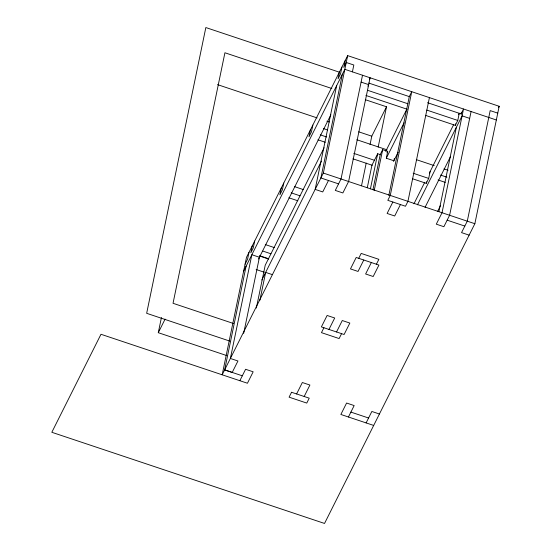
<?xml version="1.0" encoding="UTF-8"?>
<svg xmlns="http://www.w3.org/2000/svg" width="551" height="551" viewBox="0 0 551 551"><rect width="100%" height="100%" fill="white"/><g stroke="black" fill="none" stroke-linecap="round" stroke-linejoin="round"><path stroke-width="0.83" d="M226.847 355.615L158.289 332.694L161.422 317.562M242.316 375.803L224.636 369.9L246.118 266.161M248.956 252.461L247.537 259.314L245.078 264.211M252.234 245.925L250.815 252.778L253.274 247.881L254.693 241.028M243.666 333.383L259.431 257.262L251.855 254.727L230.373 358.46L237.949 360.995L232.212 372.428L224.636 369.893M256.346 308.043L265.217 265.224L324.126 147.758M281.313 187.939L279.894 194.792L282.353 189.888L283.772 183.042M259.9 300.192L265.651 272.387L272.469 274.667M310.399 129.953L308.98 136.806L311.439 131.903L312.858 125.056M336.64 85.674L315.158 189.399L322.734 191.934L328.472 180.501M339.478 71.967L338.059 78.814L340.518 73.917L341.937 67.064M342.378 74.233L320.896 177.966L338.569 183.876M345.215 60.534L343.796 67.38L346.248 62.483L353.825 65.018L352.406 71.864M347.667 55.63L246.497 257.358L222.177 374.797L323.347 173.069L347.667 55.63L499.178 106.281L474.859 223.713L324.532 523.45L51.822 432.287L100.978 334.278L247.433 383.241L253.164 371.808L245.588 369.273L239.857 380.707M362.51 75.239L341.028 178.979L335.29 190.412L342.867 192.946L348.604 181.506L370.086 77.774L369.384 79.172M361.504 185.79L366.208 163.089M370.038 144.596L371.78 136.187L386.52 106.784L365.299 99.69M367.269 187.767L371.953 165.176L377.683 153.743L380.713 154.755M378.165 147.138L386.52 106.784M370.41 188.883L377.683 153.743M372.931 189.723L380.211 154.59L382.67 149.686L387.718 151.373L386.299 158.227L393.875 160.761L394.344 158.474M374.177 190.68L382.67 149.686M388.848 195.316L409.29 96.604L411.749 91.7L390.266 195.44L387.808 200.337L405.481 206.246L407.94 201.342L429.422 97.61M412.375 178.696L426.24 183.325L426.557 181.802M426.24 183.325L428.699 178.428L430.117 171.575M425.964 115.524L455.319 125.339L455.636 123.817M438.913 211.536L456.359 127.288M455.319 125.339L457.778 120.442L459.197 113.589M461.373 112.383L461.056 113.905L463.515 109.008L442.033 212.741L436.296 224.174L443.872 226.709L449.609 215.276L471.091 111.536M158.289 332.694L165.093 319.125M243.659 271.064L344.836 69.33L496.341 119.98M258.55 259.018L330.869 114.822M261.828 280.011L321.467 161.099M367.896 86.156L368.667 84.627L361.091 82.092M385.728 151.318L406.907 109.098M387.016 152.779L387.718 151.373M386.354 158.116L404.069 122.797M393.545 161.415L398.166 152.2M323.912 327.742L321.453 332.646L339.127 338.555L341.586 333.651M358.729 258.323L361.187 253.426L378.861 259.335L376.402 264.232M296.603 393.951L302.341 382.518L309.91 385.053L304.18 396.486M328.961 329.436L334.698 317.996L327.122 315.468L321.385 326.901L344.113 334.498L349.844 323.065L342.274 320.53L336.537 331.964M363.777 260.01L358.04 271.443L350.47 268.916L356.201 257.482L378.93 265.079L373.192 276.512L365.616 273.978L371.353 262.545M392.856 202.024L387.126 213.457L394.702 215.992L400.432 204.559M413.959 203.787L424.745 182.291M429.36 173.076L453.618 124.712M458.625 114.732L459.396 113.196M417.472 204.834L462.096 115.855L469.672 118.389M425.048 207.362L450.436 156.739M437.549 211.529L440.628 205.378M498.476 107.679L499.178 106.281M348.432 417.004L354.169 405.57L346.593 403.036L340.862 414.469L373.688 425.441M366.112 422.913L371.849 411.473L379.419 414.008M497.76 113.127L490.183 110.599L467.282 221.178L461.545 232.618L469.121 235.146M339.526 72.243L205.84 27.55L146.662 313.312L229.808 341.103M368.729 83.043L409.558 96.694M427.521 102.693L461.814 114.16M367.572 90.288L407.843 103.746M426.791 110.083L457.778 120.442M365.919 95.454L406.996 109.188M331.84 88.504L224.918 52.765L173.035 303.291L233.431 323.485M217.514 84.62L317.094 117.907M326.888 121.179L329.333 121.998M358.715 131.82L371.78 136.187M323.444 128.59L327.514 129.953M356.841 139.754L386.981 149.831M416.301 159.632L434.222 165.624M443.996 168.895L448.073 170.252M320.276 134.857L326.702 137.006M440.524 175.053L446.93 177.195M317.941 139.802L325.269 142.248M438.066 179.957L445.27 182.367M353.79 153.385L374.735 160.389M413.202 173.248L428.699 178.428M352.943 158.826L372.276 165.286M323.347 173.069L474.859 223.713M447.15 220.173L464.824 226.082M294.365 186.582L303.325 189.578M291.19 192.843L300.033 195.798M288.855 197.788L297.815 200.784M265.279 244.568L274.24 247.564M262.917 251.098L270.947 253.784M259.776 255.774L268.736 258.77M259.549 256.001L268.509 258.998M256.146 269.515L264.308 272.242M350.891 412.1L368.571 418.009M291.555 392.264L289.096 397.168L306.769 403.077L309.228 398.173L291.555 392.264"/></g></svg>
